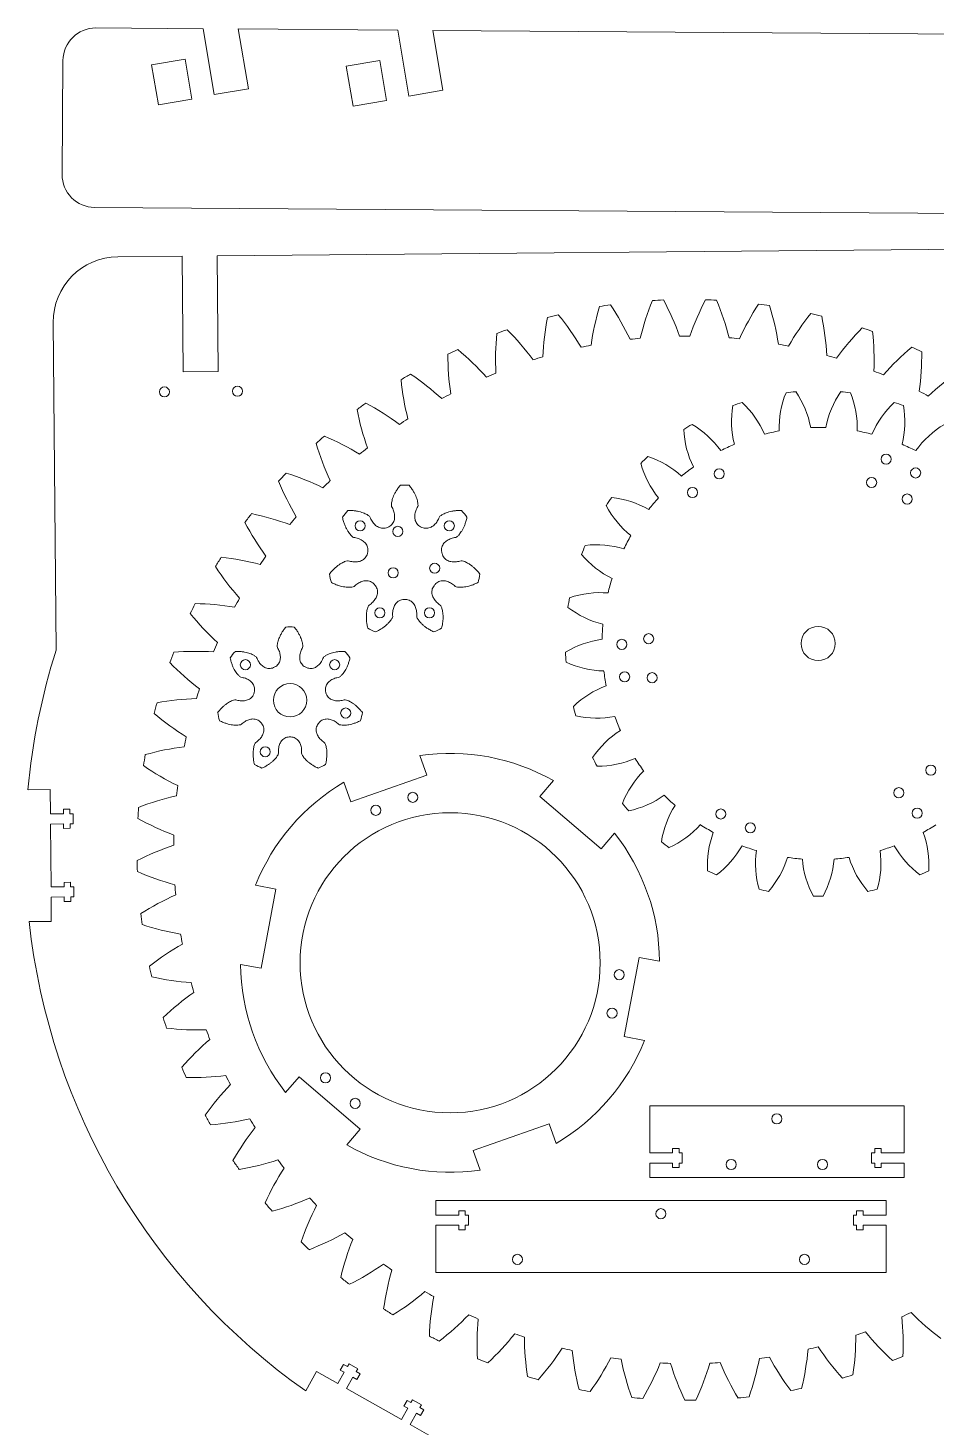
# Model space of a CAD drawing. Header units: millimetres. Extents: x 5 to 545, y 96 to 1497.
# Drawn here: x 9.8 to 288.2, y 639.1 to 1068.2 of the extents above; entities that cross this region are included whole.
import ezdxf

# ---------------------------------------------------------------- set-up
doc = ezdxf.new("R2010")
doc.units = ezdxf.units.MM

msp = doc.modelspace()

# ---------------------------------------------------------------- linework, layer by layer
at = {"color": 7, "linetype": 'Continuous', "lineweight": 15}
for p, q in [((63.51, 1068), (30.62, 1068.24)), ((63.51, 1068), (66.92, 1047.8)), ((77.38, 1049.57), (74.27, 1067.93)), ((123.19, 1067.58), (74.27, 1067.93)), ((123.19, 1067.58), (126.6, 1047.38)), ((137.05, 1049.15), (133.95, 1067.5)), ((306.06, 1066.28), (133.95, 1067.5)), ((20.3, 1023.31), (20.55, 1058.31)), ((57.99, 1058.67), (47.73, 1056.93)), ((47.73, 1056.93), (49.8, 1044.71)), ((60.06, 1046.44), (57.99, 1058.67)), ((117.67, 1058.24), (107.41, 1056.51)), ((107.41, 1056.51), (109.48, 1044.28)), ((119.73, 1046.02), (117.67, 1058.24)), ((66.92, 1047.8), (77.38, 1049.57)), ((126.6, 1047.38), (137.05, 1049.15)), ((49.8, 1044.71), (60.06, 1046.44)), ((109.48, 1044.28), (119.73, 1046.02)), ((330.22, 1011.11), (30.23, 1013.24)), ((67.81, 998.4), (352.93, 1000.92)), ((37.38, 998.13), (57.11, 998.3)), ((57.11, 998.3), (57.44, 962.86)), ((68.14, 962.96), (67.81, 998.4)), ((17.55, 977.95), (18.44, 877.51)), ((57.44, 962.86), (68.14, 962.96)), ((114.67, 918.35), (114.5, 918.58)), ((121.22, 921.82), (121.29, 921.54)), ((129.33, 921.54), (129.4, 921.82)), ((136.12, 918.58), (135.95, 918.35)), ((109.4, 912.18), (109.66, 912.07)), ((140.96, 912.07), (141.22, 912.18)), ((108.03, 904.9), (107.74, 904.91)), ((142.88, 904.91), (142.6, 904.9)), ((109.56, 896.94), (109.81, 897.07)), ((140.81, 897.07), (141.06, 896.94)), ((114.4, 891.32), (114.21, 891.1)), ((136.41, 891.1), (136.22, 891.32)), ((121.58, 887.55), (121.63, 887.84)), ((128.99, 887.84), (129.04, 887.55)), ((86.22, 878.58), (86.29, 878.31)), ((94.02, 878.31), (94.09, 878.58)), ((79.92, 875.24), (79.76, 875.46)), ((100.56, 875.46), (100.39, 875.24)), ((74.85, 869.31), (75.1, 869.2)), ((105.21, 869.2), (105.46, 869.31)), ((73.53, 862.3), (73.25, 862.31)), ((107.06, 862.31), (106.78, 862.3)), ((75, 854.64), (75.25, 854.77)), ((105.06, 854.77), (105.31, 854.64)), ((79.66, 849.24), (79.48, 849.03)), ((86.57, 845.62), (86.62, 845.89)), ((93.69, 845.89), (93.74, 845.62)), ((100.83, 849.03), (100.65, 849.24)), ((130, 845.2), (132.1, 839.21)), ((108.8, 831.03), (106.7, 837.02)), ((132.1, 839.21), (108.8, 831.03)), ((166.76, 832.69), (170.89, 837.51)), ((9.83, 834.7), (16.62, 834.76)), ((16.62, 834.76), (16.69, 827.31)), ((185.5, 816.6), (166.76, 832.69)), ((20.67, 828.72), (22.67, 828.74)), ((20.69, 827.34), (20.67, 828.72)), ((22.67, 828.74), (22.69, 827.36)), ((16.69, 827.31), (20.69, 827.34)), ((20.71, 824.24), (16.71, 824.21)), ((16.71, 824.21), (16.88, 804.91)), ((20.73, 822.87), (20.71, 824.24)), ((22.69, 827.36), (23.69, 827.37)), ((23.71, 824.27), (22.71, 824.26)), ((22.71, 824.26), (22.73, 822.89)), ((23.69, 827.37), (23.71, 824.27)), ((22.73, 822.89), (20.73, 822.87)), ((189.63, 821.42), (185.5, 816.6)), ((16.88, 804.91), (20.88, 804.95)), ((20.87, 806.33), (22.87, 806.34)), ((20.88, 804.95), (20.87, 806.33)), ((22.87, 806.34), (22.88, 804.96)), ((22.88, 804.96), (23.88, 804.97)), ((23.88, 804.97), (23.91, 801.87)), ((79.59, 805.45), (85.83, 804.27)), ((85.83, 804.27), (81.26, 780)), ((20.91, 801.85), (16.91, 801.81)), ((16.91, 801.81), (16.98, 794.36)), ((20.92, 800.48), (20.91, 801.85)), ((22.92, 800.49), (20.92, 800.48)), ((23.91, 801.87), (22.91, 801.86)), ((22.91, 801.86), (22.92, 800.49)), ((16.98, 794.36), (10.19, 794.3)), ((81.26, 780), (75.02, 781.17)), ((192.61, 759.06), (197.18, 783.33)), ((197.18, 783.33), (203.42, 782.16)), ((198.85, 757.89), (192.61, 759.06)), ((88.81, 741.91), (92.95, 746.73)), ((92.95, 746.73), (111.69, 730.64)), ((200.41, 737.81), (200.41, 723.36)), ((278.41, 737.81), (200.41, 737.81)), ((200.41, 737.81), (200.41, 737.81)), ((278.41, 737.81), (278.41, 723.36)), ((278.41, 737.81), (278.41, 737.81)), ((111.69, 730.64), (107.55, 725.82)), ((146.34, 724.13), (169.64, 732.31)), ((169.64, 732.31), (171.75, 726.32)), ((148.44, 718.13), (146.34, 724.13)), ((200.41, 723.36), (207.41, 723.36)), ((207.41, 724.74), (209.41, 724.74)), ((207.41, 723.36), (207.41, 724.74)), ((209.41, 724.74), (209.41, 723.36)), ((209.41, 723.36), (210.41, 723.36)), ((210.41, 723.36), (210.41, 720.26)), ((269.41, 723.36), (268.41, 723.36)), ((268.41, 723.36), (268.41, 720.26)), ((271.41, 724.74), (269.41, 724.74)), ((269.41, 724.74), (269.41, 723.36)), ((271.41, 723.36), (271.41, 724.74)), ((278.41, 723.36), (271.41, 723.36)), ((200.41, 720.26), (200.41, 715.81)), ((207.41, 720.26), (200.41, 720.26)), ((200.41, 720.26), (200.41, 720.26)), ((207.41, 718.93), (207.41, 720.26)), ((207.41, 720.26), (207.41, 720.26)), ((209.41, 718.93), (207.41, 718.93)), ((209.41, 718.93), (207.41, 718.93)), ((209.41, 720.26), (209.41, 718.93)), ((210.41, 720.26), (209.41, 720.26)), ((209.41, 720.26), (209.41, 720.26)), ((268.41, 720.26), (269.41, 720.26)), ((269.41, 720.26), (269.41, 718.93)), ((269.41, 720.26), (269.41, 720.26)), ((269.41, 718.93), (271.41, 718.93)), ((269.41, 718.93), (271.41, 718.93)), ((271.41, 718.93), (271.41, 720.26)), ((271.41, 720.26), (271.41, 720.26)), ((271.41, 720.26), (278.41, 720.26)), ((278.41, 720.26), (278.41, 715.81)), ((278.41, 720.26), (278.41, 720.26)), ((278.41, 715.81), (200.41, 715.81)), ((134.86, 708.75), (134.86, 704.3)), ((272.86, 708.75), (134.86, 708.75)), ((134.86, 708.75), (134.86, 708.75)), ((272.86, 708.75), (272.86, 704.3)), ((272.86, 708.75), (272.86, 708.75)), ((141.86, 704.3), (134.86, 704.3)), ((143.86, 705.63), (141.86, 705.63)), ((141.86, 705.63), (141.86, 704.3)), ((143.86, 704.3), (143.86, 705.63)), ((144.86, 704.3), (143.86, 704.3)), ((144.86, 701.2), (144.86, 704.3)), ((262.86, 704.3), (263.86, 704.3)), ((262.86, 701.2), (262.86, 704.3)), ((263.86, 705.63), (265.86, 705.63)), ((263.86, 704.3), (263.86, 705.63)), ((265.86, 705.63), (265.86, 704.3)), ((265.86, 704.3), (272.86, 704.3)), ((134.86, 701.2), (134.86, 686.75)), ((134.86, 701.2), (141.86, 701.2)), ((134.86, 701.2), (134.86, 701.2)), ((141.86, 701.2), (141.86, 699.82)), ((141.86, 701.2), (141.86, 701.2)), ((141.86, 699.82), (143.86, 699.82)), ((141.86, 699.82), (143.86, 699.82)), ((143.86, 699.82), (143.86, 701.2)), ((143.86, 701.2), (144.86, 701.2)), ((143.86, 701.2), (143.86, 701.2)), ((263.86, 701.2), (262.86, 701.2)), ((263.86, 699.82), (263.86, 701.2)), ((263.86, 701.2), (263.86, 701.2)), ((265.86, 699.82), (263.86, 699.82)), ((265.86, 699.82), (263.86, 699.82)), ((265.86, 701.2), (265.86, 699.82)), ((272.86, 701.2), (265.86, 701.2)), ((265.86, 701.2), (265.86, 701.2)), ((272.86, 701.2), (272.86, 686.75)), ((272.86, 701.2), (272.86, 701.2)), ((272.86, 686.75), (134.86, 686.75)), ((105.56, 656.82), (106.55, 658.56)), ((106.76, 656.14), (105.56, 656.82)), ((106.55, 658.56), (107.75, 657.88)), ((107.75, 657.88), (108.24, 658.75)), ((108.24, 658.75), (110.94, 657.23)), ((110.94, 657.23), (110.45, 656.35)), ((94.96, 650.41), (98.31, 656.33)), ((98.31, 656.33), (104.79, 652.66)), ((104.79, 652.66), (106.76, 656.14)), ((109.46, 654.61), (107.49, 651.13)), ((110.65, 653.94), (109.46, 654.61)), ((110.45, 656.35), (111.64, 655.68)), ((111.64, 655.68), (110.65, 653.94)), ((107.49, 651.13), (124.29, 641.63)), ((124.29, 641.63), (126.26, 645.11)), ((125.06, 645.79), (126.04, 647.53)), ((126.26, 645.11), (125.06, 645.79)), ((126.04, 647.53), (127.24, 646.85)), ((127.24, 646.85), (127.74, 647.72)), ((127.74, 647.72), (130.43, 646.2)), ((130.43, 646.2), (129.94, 645.33)), ((129.94, 645.33), (131.13, 644.65)), ((131.13, 644.65), (130.15, 642.91)), ((128.96, 643.59), (126.99, 640.1)), ((126.99, 640.1), (133.47, 636.44)), ((130.15, 642.91), (128.96, 643.59))]:
    msp.add_line(p, q, dxfattribs=at)
for centre, radius in [((51.65, 956.67), 1.55), ((74.05, 956.88), 1.55), ((272.88, 936.05), 1.55), ((221.74, 931.56), 1.55), ((281.95, 931.83), 1.55), ((213.55, 925.82), 1.55), ((268.45, 928.91), 1.55), ((279.33, 923.84), 1.55), ((111.63, 915.64), 1.55), ((123.19, 913.92), 1.55), ((138.99, 915.64), 1.55), ((121.77, 901.19), 1.55), ((134.5, 902.61), 1.55), ((117.72, 888.96), 1.55), ((132.9, 888.96), 1.55), ((252.07, 879.55), 5.25), ((191.87, 879.29), 1.55), ((200.1, 881.02), 1.55), ((76.47, 873.05), 1.55), ((103.84, 873.05), 1.55), ((90.16, 862.14), 5.1), ((192.74, 869.33), 1.55), ((201.15, 869.06), 1.55), ((107.22, 858.24), 1.55), ((82.56, 846.37), 1.55), ((286.62, 840.7), 1.55), ((127.77, 832.39), 1.55), ((276.8, 833.81), 1.55), ((116.45, 828.41), 1.55), ((222.2, 827.28), 1.55), ((282.41, 827.55), 1.55), ((139.22, 781.67), 46), ((231.27, 823.06), 1.55), ((191.09, 778.02), 1.55), ((188.87, 766.22), 1.55), ((101.02, 746.39), 1.55), ((110.13, 738.57), 1.55), ((239.41, 733.81), 1.55), ((225.41, 719.81), 1.55), ((253.41, 719.81), 1.55), ((203.86, 704.75), 1.55), ((159.86, 690.75), 1.55), ((247.86, 690.75), 1.55)]:
    msp.add_circle(centre, radius, dxfattribs=at)
for centre, radius, start, end in [((30.55, 1058.24), 10, 89.593, 179.593), ((30.3, 1023.24), 10, 179.593, 269.593), ((37.55, 978.13), 20, 90.5069, 180.5069), ((262.9, 959.65), 81.25, 163.3915, 171.9751), ((211.99, 816.29), 168.75, 98.0402, 99.1905), ((120.9, 938.13), 81.25, 25.2556, 33.8392), ((276.5, 954.06), 81.25, 157.8531, 166.4367), ((211.99, 816.29), 168.75, 92.5018, 93.6521), ((133.09, 946.36), 81.25, 19.7172, 28.3008), ((289.49, 947.2), 81.25, 152.3146, 160.8982), ((211.99, 816.29), 168.75, 86.9633, 88.1136), ((146.01, 953.36), 81.25, 14.1787, 22.7623), ((301.77, 939.1), 81.25, 146.7762, 155.3598), ((211.99, 816.29), 168.75, 81.4249, 82.5751), ((159.55, 959.09), 81.25, 8.6402, 17.2238), ((248.83, 963.89), 81.25, 168.93, 177.5136), ((211.99, 816.29), 168.75, 103.5787, 104.729), ((109.57, 928.77), 81.25, 30.7941, 39.3777), ((313.2, 929.87), 81.25, 141.2377, 149.8213), ((211.99, 816.29), 168.75, 75.8864, 77.0367), ((173.57, 963.49), 81.25, 3.1018, 11.6854), ((234.41, 966.76), 81.25, 174.4685, 183.0521), ((211.99, 816.29), 168.75, 109.1172, 110.2674), ((99.19, 918.36), 81.25, 36.3326, 44.9162), ((323.69, 919.57), 81.25, 135.6992, 144.2828), ((211.99, 816.29), 168.75, 70.3479, 71.4982), ((187.96, 966.51), 81.25, 357.5633, 6.1469), ((211.99, 816.29), 157.5, 100.8126, 101.9566), ((211.99, 816.29), 157.5, 95.2742, 96.4181), ((211.99, 816.29), 157.5, 89.7357, 90.8797), ((211.99, 816.29), 157.5, 84.1972, 85.3412), ((211.99, 816.29), 157.5, 78.6588, 79.8028), ((333.14, 908.31), 81.25, 130.1608, 138.7444), ((211.99, 816.29), 168.75, 64.8095, 65.9598), ((211.99, 816.29), 168.75, 114.6556, 115.8059), ((219.78, 968.22), 81.25, 180.0069, 188.5905), ((89.86, 907), 81.25, 41.871, 50.4546), ((211.99, 816.29), 157.5, 106.3511, 107.4951), ((211.99, 816.29), 157.5, 73.1203, 74.2643), ((202.57, 968.13), 81.25, 352.0249, 0.6085), ((211.99, 816.29), 168.75, 120.1941, 121.3444), ((81.68, 894.79), 81.25, 47.4095, 55.9931), ((211.99, 816.29), 157.5, 111.8895, 113.0335), ((211.99, 816.29), 157.5, 67.5819, 68.7258), ((341.45, 896.18), 81.25, 124.6223, 133.2059), ((205.08, 968.26), 81.25, 185.5454, 194.129), ((211.99, 816.29), 168.75, 125.7326, 126.8828), ((74.71, 881.85), 81.25, 52.9479, 61.5315), ((211.99, 816.29), 157.5, 117.428, 118.572), ((252.07, 879.55), 77.5, 107.5152, 109.7262), ((208.94, 932.29), 29, 23.2208, 46.9042), ((269.08, 945.52), 29, 157.9234, 181.6067), ((252.07, 879.55), 77.5, 95.1014, 97.3124), ((221.28, 940.33), 29, 10.8071, 34.4904), ((282.87, 940.33), 29, 145.5096, 169.1929), ((252.07, 879.55), 77.5, 82.6876, 84.8986), ((235.06, 945.52), 29, 358.3933, 22.0766), ((295.21, 932.29), 29, 133.0958, 156.7792), ((252.07, 879.55), 77.5, 70.2738, 72.4848), ((211.99, 816.29), 157.5, 62.0434, 63.1874), ((190.44, 966.88), 81.25, 191.0838, 199.6674), ((254.5, 947.64), 29, 170.3371, 194.0205), ((249.64, 947.64), 29, 345.9795, 9.6629), ((211.99, 816.29), 157.5, 122.9665, 124.1105), ((252.07, 879.55), 77.5, 119.929, 122.14), ((239.81, 946.57), 29, 182.7509, 206.4343), ((198.61, 921.78), 29, 35.6346, 59.318), ((252.07, 879.55), 66.25, 100.4174, 104.4102), ((252.07, 879.55), 66.25, 88.0036, 91.9964), ((252.07, 879.55), 66.25, 75.5898, 79.5826), ((305.54, 921.78), 29, 120.682, 144.3654), ((211.99, 816.29), 168.75, 131.271, 132.4213), ((176.01, 964.1), 81.25, 196.6223, 205.2059), ((69.02, 868.29), 81.25, 58.4864, 67.07), ((252.07, 879.55), 66.25, 112.8312, 116.824), ((252.07, 879.55), 66.25, 63.176, 67.1688), ((211.99, 816.29), 157.5, 128.5049, 129.6489), ((252.07, 879.55), 77.5, 132.3428, 134.5538), ((190.78, 909.3), 29, 48.0484, 71.7318), ((211.99, 816.29), 168.75, 136.8095, 137.9598), ((64.67, 854.25), 81.25, 64.0249, 72.6085), ((225.69, 942.37), 29, 195.1647, 218.8481), ((252.07, 879.55), 66.25, 125.245, 129.2378), ((161.91, 959.94), 81.25, 202.1608, 210.7444), ((211.99, 816.29), 157.5, 134.0434, 135.1874), ((125.31, 904.73), 23.39, 86.7532, 93.2468), ((252.07, 879.55), 77.5, 144.7566, 146.9676), ((185.82, 895.43), 29, 60.4622, 84.1456), ((252.07, 879.55), 66.25, 137.6588, 141.6516), ((211.99, 816.29), 168.75, 142.3479, 143.4982), ((61.7, 839.85), 81.25, 69.5633, 78.1469), ((125.31, 904.73), 23.39, 138.1818, 144.6753), ((125.31, 904.73), 23.39, 35.3247, 41.8182), ((212.81, 935.23), 29, 207.5785, 231.2619), ((148.28, 954.44), 81.25, 207.6992, 216.2828), ((211.99, 816.29), 157.5, 139.5819, 140.7258), ((125.31, 904.73), 11.69, 114.5659, 116.8627), ((125.31, 904.73), 11.69, 63.1373, 65.4341), ((252.07, 879.55), 66.25, 150.0726, 154.0654), ((211.99, 816.29), 168.75, 147.8864, 149.0367), ((60.12, 825.24), 81.25, 75.1018, 83.6854), ((211.99, 816.29), 157.5, 145.1203, 146.2643), ((125.31, 904.73), 11.69, 165.9945, 168.2913), ((125.31, 904.73), 11.69, 11.7087, 14.0055), ((252.07, 879.55), 77.5, 157.1703, 159.3814), ((201.76, 925.48), 29, 219.9923, 243.6757), ((183.96, 880.81), 29, 72.876, 96.5594), ((135.25, 947.64), 81.25, 213.2377, 221.8213), ((125.31, 904.73), 23.39, 189.6104, 196.1039), ((125.31, 904.73), 11.69, 217.423, 219.7198), ((125.31, 904.73), 11.69, 320.2802, 322.577), ((125.31, 904.73), 23.39, 343.8961, 350.3896), ((252.07, 879.55), 66.25, 162.4863, 166.4792), ((211.99, 816.29), 157.5, 150.6588, 151.8028), ((125.31, 904.73), 11.69, 268.8516, 271.1484), ((252.07, 879.55), 77.5, 169.5841, 171.7952), ((185.28, 866.14), 29, 85.2898, 108.9732), ((211.99, 816.29), 168.75, 153.4249, 154.5751), ((122.93, 939.62), 81.25, 218.7762, 227.3598), ((59.97, 810.54), 81.25, 80.6402, 89.2238), ((193.06, 913.59), 29, 232.4061, 256.0895), ((90.16, 862.14), 22.5, 86.7532, 93.2468), ((125.31, 904.73), 23.39, 241.039, 247.5325), ((125.31, 904.73), 23.39, 292.4675, 298.961), ((252.07, 879.55), 66.25, 174.9001, 178.893), ((211.99, 816.29), 157.5, 156.1972, 157.3412), ((189.73, 852.1), 29, 97.7036, 121.387), ((211.99, 816.29), 203, 162.4481, 174.7961), ((211.99, 816.29), 168.75, 158.9633, 160.1136), ((61.23, 795.89), 81.25, 86.1787, 94.7623), ((90.16, 862.14), 22.5, 138.1818, 144.6753), ((90.16, 862.14), 22.5, 35.3247, 41.8182), ((252.07, 879.55), 77.5, 181.9979, 184.209), ((111.44, 930.45), 81.25, 224.3146, 232.8982), ((90.16, 862.14), 11.25, 114.5659, 116.8627), ((90.16, 862.14), 11.25, 63.1373, 65.4341), ((187.12, 900.11), 29, 244.8199, 268.5033), ((252.07, 879.55), 66.25, 187.3139, 191.3068), ((211.99, 816.29), 157.5, 161.7357, 162.8797), ((90.16, 862.14), 11.25, 165.9945, 168.2913), ((90.16, 862.14), 11.25, 11.7087, 14.0055), ((197.09, 839.34), 29, 110.1174, 133.8008), ((211.99, 816.29), 168.75, 164.5018, 165.6521), ((63.91, 781.44), 81.25, 91.7172, 100.3008), ((90.16, 862.14), 22.5, 189.6104, 196.1039), ((90.16, 862.14), 22.5, 343.8961, 350.3896), ((252.07, 879.55), 77.5, 194.4117, 196.6228), ((100.89, 920.21), 81.25, 229.8531, 238.4367), ((90.16, 862.14), 11.25, 217.423, 219.7198), ((90.16, 862.14), 11.25, 320.2802, 322.577), ((184.22, 885.67), 29, 257.2337, 280.9171), ((252.07, 879.55), 66.25, 199.7277, 203.7205), ((211.99, 816.29), 157.5, 167.2742, 168.4181), ((90.16, 862.14), 11.25, 268.8516, 271.1484), ((207.02, 828.45), 29, 122.5312, 146.2146), ((67.96, 767.31), 81.25, 97.2556, 105.8392), ((139.22, 781.67), 64.2, 60.4398, 98.2583), ((211.99, 816.29), 168.75, 170.0402, 171.1905), ((91.38, 909), 81.25, 235.3915, 243.9751), ((90.16, 862.14), 22.5, 241.039, 247.5325), ((90.16, 862.14), 22.5, 292.4675, 298.961), ((252.07, 879.55), 77.5, 206.8255, 209.0365), ((184.49, 870.94), 29, 269.6475, 293.3309), ((252.07, 879.55), 66.25, 212.1415, 216.1343), ((139.22, 781.67), 64.2, 120.4398, 158.2583), ((219.06, 819.96), 29, 134.945, 158.6284), ((73.36, 753.64), 81.25, 102.7941, 111.3777), ((211.99, 816.29), 157.5, 172.8126, 173.9566), ((187.93, 856.61), 29, 282.0613, 305.7447), ((252.07, 879.55), 66.25, 224.5553, 228.5481), ((211.99, 816.29), 168.75, 175.5787, 176.729), ((252.07, 879.55), 77.5, 219.2393, 221.4503), ((232.64, 814.26), 29, 147.3588, 171.0422), ((82.99, 896.93), 81.25, 240.93, 249.5136), ((211.99, 816.29), 157.5, 178.3511, 179.4951), ((139.22, 781.67), 64.2, 0.4398, 38.2583), ((194.36, 843.36), 29, 294.4751, 318.1585), ((252.07, 879.55), 66.25, 236.9691, 240.9619), ((247.13, 811.61), 29, 159.7726, 183.456), ((252.07, 879.55), 66.25, 299.0381, 303.0309), ((257.02, 811.61), 29, 356.544, 20.2274), ((80.05, 740.55), 81.25, 108.3326, 116.9162), ((252.07, 879.55), 77.5, 231.6531, 233.8641), ((203.49, 831.8), 29, 306.8889, 330.5723), ((252.07, 879.55), 66.25, 249.3829, 253.3757), ((261.85, 812.13), 29, 172.1864, 195.8698), ((242.3, 812.13), 29, 344.1302, 7.8136), ((252.07, 879.55), 66.25, 286.6243, 290.6171), ((300.66, 831.8), 29, 209.4277, 233.1111), ((211.99, 816.29), 168.75, 181.1172, 182.2674), ((214.89, 822.47), 29, 319.3027, 342.9861), ((252.07, 879.55), 66.25, 261.7967, 265.7895), ((276.12, 815.81), 29, 184.6002, 208.2835), ((228.03, 815.81), 29, 331.7165, 355.3998), ((252.07, 879.55), 66.25, 274.2105, 278.2033), ((289.26, 822.47), 29, 197.0139, 220.6973), ((75.81, 884.1), 81.25, 246.4685, 255.0521), ((252.07, 879.55), 77.5, 244.0669, 246.2779), ((252.07, 879.55), 77.5, 293.7221, 295.9331), ((211.99, 816.29), 157.5, 183.8895, 185.0335), ((252.07, 879.55), 77.5, 256.4807, 258.6917), ((252.07, 879.55), 77.5, 281.3083, 283.5193), ((87.98, 728.17), 81.25, 113.871, 122.4546), ((252.07, 879.55), 77.5, 268.8945, 271.1055), ((211.99, 816.29), 203, 186.2177, 234.7961), ((211.99, 816.29), 168.75, 186.6556, 187.8059), ((69.9, 870.64), 81.25, 252.0069, 260.5905), ((211.99, 816.29), 157.5, 189.428, 190.572), ((97.06, 716.61), 81.25, 119.4095, 127.9931), ((139.22, 781.67), 64.2, 180.4398, 218.2583), ((211.99, 816.29), 168.75, 192.1941, 193.3444), ((65.32, 856.68), 81.25, 257.5454, 266.129), ((107.22, 705.98), 81.25, 124.9479, 133.5315), ((211.99, 816.29), 157.5, 194.9665, 196.1105), ((211.99, 816.29), 168.75, 197.7326, 198.8828), ((62.11, 842.33), 81.25, 263.0838, 271.6674), ((211.99, 816.29), 157.5, 200.5049, 201.6489), ((118.35, 696.39), 81.25, 130.4864, 139.07), ((139.22, 781.67), 64.2, 300.4398, 338.2583), ((211.99, 816.29), 168.75, 203.271, 204.4213), ((60.29, 827.74), 81.25, 268.6223, 277.2059), ((211.99, 816.29), 157.5, 206.0434, 207.1874), ((130.36, 687.91), 81.25, 136.0249, 144.6085), ((211.99, 816.29), 168.75, 208.8095, 209.9598), ((59.89, 813.05), 81.25, 274.1608, 282.7444), ((143.13, 680.63), 81.25, 141.5633, 150.1469), ((211.99, 816.29), 157.5, 211.5819, 212.7258), ((139.22, 781.67), 64.2, 240.4398, 278.2583), ((211.99, 816.29), 168.75, 214.3479, 215.4982), ((60.92, 798.39), 81.25, 279.6992, 288.2828), ((211.99, 816.29), 157.5, 217.1203, 218.2643), ((156.55, 674.62), 81.25, 147.1018, 155.6854), ((63.35, 783.89), 81.25, 285.2377, 293.8213), ((211.99, 816.29), 157.5, 222.6588, 223.8028), ((211.99, 816.29), 168.75, 219.8864, 221.0367), ((170.48, 669.93), 81.25, 152.6402, 161.2238), ((211.99, 816.29), 168.75, 225.4249, 226.5751), ((67.17, 769.69), 81.25, 290.7762, 299.3598), ((184.8, 666.6), 81.25, 158.1787, 166.7623), ((211.99, 816.29), 157.5, 228.1972, 229.3412), ((72.34, 755.93), 81.25, 296.3146, 304.8982), ((211.99, 816.29), 157.5, 233.7357, 234.8797), ((199.37, 664.68), 81.25, 163.7172, 172.3008), ((211.99, 816.29), 168.75, 230.9633, 232.1136), ((78.82, 742.74), 81.25, 301.8531, 310.4367), ((211.99, 816.29), 157.5, 239.2742, 240.4181), ((214.06, 664.17), 81.25, 169.2556, 177.8392), ((211.99, 816.29), 168.75, 236.5018, 237.6521), ((211.99, 816.29), 157.5, 294.6588, 295.8028), ((338.36, 731.58), 81.25, 224.6402, 233.2238), ((86.54, 730.23), 81.25, 307.3915, 315.9751), ((211.99, 816.29), 157.5, 244.8126, 245.9566), ((228.74, 665.08), 81.25, 174.7941, 183.3777), ((196.87, 664.91), 81.25, 357.2377, 5.8213), ((211.99, 816.29), 168.75, 242.0402, 243.1905), ((95.43, 718.52), 81.25, 312.93, 321.5136), ((211.99, 816.29), 157.5, 250.3511, 251.4951), ((243.25, 667.4), 81.25, 180.3326, 188.9162), ((182.33, 667.07), 81.25, 351.6992, 0.2828), ((211.99, 816.29), 157.5, 289.1203, 290.2643), ((329.59, 719.78), 81.25, 219.1018, 227.6854), ((105.41, 707.73), 81.25, 318.4685, 327.0521), ((211.99, 816.29), 157.5, 255.8895, 257.0335), ((257.48, 671.11), 81.25, 185.871, 194.4546), ((168.07, 670.63), 81.25, 346.1608, 354.7444), ((211.99, 816.29), 157.5, 283.5819, 284.7258), ((319.73, 708.88), 81.25, 213.5633, 222.1469), ((211.99, 816.29), 168.75, 291.8864, 293.0367), ((211.99, 816.29), 168.75, 247.5787, 248.729), ((116.39, 697.95), 81.25, 324.0069, 332.5905), ((211.99, 816.29), 157.5, 261.428, 262.572), ((271.27, 676.18), 81.25, 191.4095, 199.9931), ((128.25, 689.27), 81.25, 329.5454, 338.129), ((211.99, 816.29), 157.5, 266.9665, 268.1105), ((284.52, 682.56), 81.25, 196.9479, 205.5315), ((140.9, 681.79), 81.25, 335.0838, 343.6674), ((211.99, 816.29), 157.5, 272.5049, 273.6489), ((297.09, 690.18), 81.25, 202.4864, 211.07), ((154.22, 675.55), 81.25, 340.6223, 349.2059), ((211.99, 816.29), 157.5, 278.0434, 279.1874), ((308.86, 698.98), 81.25, 208.0249, 216.6085), ((211.99, 816.29), 168.75, 253.1172, 254.2674), ((211.99, 816.29), 168.75, 286.3479, 287.4982), ((211.99, 816.29), 168.75, 258.6556, 259.8059), ((211.99, 816.29), 168.75, 264.1941, 265.3444), ((211.99, 816.29), 168.75, 275.271, 276.4213), ((211.99, 816.29), 168.75, 280.8095, 281.9598), ((211.99, 816.29), 168.75, 269.7326, 270.8828)]:
    msp.add_arc(centre, radius, start, end, dxfattribs=at)
for points, knots in [([(123.99, 928.08), (123.83, 927.89), (123.43, 927.39), (122.87, 926.58), (122.33, 925.66), (121.92, 924.81), (121.62, 924.03), (121.42, 923.33), (121.27, 922.61), (121.22, 922.11), (121.22, 921.82)], [0.2176431, 0.2176431, 0.2176431, 0.2176431, 0.3007256, 0.4322023, 0.5510884, 0.6573837, 0.7510884, 0.8322023, 0.9007256, 1, 1, 1, 1]), ([(129.4, 921.82), (129.4, 922.11), (129.35, 922.61), (129.2, 923.33), (129, 924.03), (128.7, 924.81), (128.29, 925.66), (127.76, 926.58), (127.19, 927.39), (126.79, 927.89), (126.63, 928.08)], [0, 0, 0, 0, 0.0992744, 0.1677977, 0.2489116, 0.3426163, 0.4489116, 0.5677977, 0.6992744, 0.7823569, 0.7823569, 0.7823569, 0.7823569]), ([(114.5, 918.58), (114.27, 918.76), (113.85, 919.04), (113.19, 919.37), (112.52, 919.64), (111.72, 919.9), (110.8, 920.11), (109.75, 920.26), (108.76, 920.33), (108.13, 920.33), (107.88, 920.32)], [0, 0, 0, 0, 0.0992744, 0.1677977, 0.2489116, 0.3426163, 0.4489116, 0.5677977, 0.6992744, 0.7823569, 0.7823569, 0.7823569, 0.7823569]), ([(121.29, 921.54), (121.54, 921.12), (121.85, 920.48), (122.11, 919.57), (122.22, 918.91), (122.24, 918.24), (122.16, 917.57), (121.96, 916.92), (121.48, 916.07), (120.9, 915.57), (120.45, 915.36)], [0, 0, 0, 0, 0.2065908, 0.3040845, 0.3990313, 0.4928046, 0.587121, 0.6839239, 0.7849426, 0.9972671, 0.9972671, 0.9972671, 0.9972671]), ([(130.17, 915.36), (129.72, 915.57), (129.14, 916.07), (128.66, 916.92), (128.46, 917.57), (128.38, 918.24), (128.4, 918.91), (128.51, 919.57), (128.77, 920.48), (129.08, 921.12), (129.33, 921.54)], [0.0027329, 0.0027329, 0.0027329, 0.0027329, 0.2150574, 0.3160761, 0.412879, 0.5071954, 0.6009687, 0.6959155, 0.7934092, 1, 1, 1, 1]), ([(142.74, 920.32), (142.49, 920.33), (141.86, 920.33), (140.87, 920.26), (139.82, 920.11), (138.9, 919.9), (138.1, 919.64), (137.43, 919.37), (136.77, 919.04), (136.35, 918.76), (136.12, 918.58)], [0.2176431, 0.2176431, 0.2176431, 0.2176431, 0.3007256, 0.4322023, 0.5510884, 0.6573837, 0.7510884, 0.8322023, 0.9007256, 1, 1, 1, 1]), ([(106.23, 918.25), (106.28, 918.01), (106.42, 917.39), (106.7, 916.44), (107.09, 915.45), (107.5, 914.6), (107.92, 913.88), (108.34, 913.29), (108.81, 912.72), (109.17, 912.37), (109.4, 912.18)], [0.2176431, 0.2176431, 0.2176431, 0.2176431, 0.3007256, 0.4322023, 0.5510884, 0.6573837, 0.7510884, 0.8322023, 0.9007256, 1, 1, 1, 1]), ([(120.03, 915.16), (119.58, 914.94), (118.83, 914.79), (117.87, 914.95), (117.23, 915.2), (116.66, 915.55), (116.15, 915.98), (115.7, 916.48), (115.15, 917.25), (114.84, 917.9), (114.67, 918.35)], [0.0027329, 0.0027329, 0.0027329, 0.0027329, 0.2150574, 0.3160761, 0.412879, 0.5071954, 0.6009687, 0.6959155, 0.7934092, 1, 1, 1, 1]), ([(135.95, 918.35), (135.78, 917.9), (135.47, 917.25), (134.92, 916.48), (134.47, 915.98), (133.96, 915.55), (133.39, 915.2), (132.75, 914.95), (131.79, 914.79), (131.04, 914.94), (130.59, 915.16)], [0, 0, 0, 0, 0.2065908, 0.3040845, 0.3990313, 0.4928046, 0.587121, 0.6839239, 0.7849426, 0.9972671, 0.9972671, 0.9972671, 0.9972671]), ([(141.22, 912.18), (141.45, 912.37), (141.81, 912.72), (142.28, 913.29), (142.7, 913.88), (143.12, 914.6), (143.53, 915.45), (143.92, 916.44), (144.2, 917.39), (144.34, 918.01), (144.39, 918.25)], [0, 0, 0, 0, 0.0992744, 0.1677977, 0.2489116, 0.3426163, 0.4489116, 0.5677977, 0.6992744, 0.7823569, 0.7823569, 0.7823569, 0.7823569]), ([(109.66, 912.07), (110.14, 912), (110.84, 911.84), (111.71, 911.49), (112.3, 911.16), (112.83, 910.76), (113.3, 910.28), (113.69, 909.7), (114.06, 908.8), (114.08, 908.04), (113.96, 907.56)], [0, 0, 0, 0, 0.2065908, 0.3040845, 0.3990313, 0.4928046, 0.587121, 0.6839239, 0.7849426, 0.9972671, 0.9972671, 0.9972671, 0.9972671]), ([(136.66, 907.56), (136.54, 908.04), (136.56, 908.8), (136.93, 909.7), (137.32, 910.28), (137.79, 910.76), (138.32, 911.16), (138.91, 911.49), (139.78, 911.84), (140.48, 912), (140.96, 912.07)], [0.0027329, 0.0027329, 0.0027329, 0.0027329, 0.2150574, 0.3160761, 0.412879, 0.5071954, 0.6009687, 0.6959155, 0.7934092, 1, 1, 1, 1]), ([(113.86, 907.1), (113.76, 906.61), (113.4, 905.94), (112.68, 905.29), (112.08, 904.94), (111.45, 904.71), (110.8, 904.58), (110.13, 904.54), (109.19, 904.59), (108.49, 904.75), (108.03, 904.9)], [0.0027329, 0.0027329, 0.0027329, 0.0027329, 0.2150574, 0.3160761, 0.412879, 0.5071954, 0.6009687, 0.6959155, 0.7934092, 1, 1, 1, 1]), ([(142.6, 904.9), (142.13, 904.75), (141.43, 904.59), (140.49, 904.54), (139.82, 904.58), (139.17, 904.71), (138.54, 904.94), (137.94, 905.29), (137.22, 905.94), (136.87, 906.61), (136.76, 907.1)], [0, 0, 0, 0, 0.2065908, 0.3040845, 0.3990313, 0.4928046, 0.587121, 0.6839239, 0.7849426, 0.9972671, 0.9972671, 0.9972671, 0.9972671]), ([(107.74, 904.91), (107.45, 904.85), (106.98, 904.69), (106.3, 904.38), (105.67, 904.03), (104.98, 903.56), (104.24, 902.97), (103.46, 902.25), (102.8, 901.52), (102.4, 901.02), (102.25, 900.82)], [0, 0, 0, 0, 0.0992744, 0.1677977, 0.2489116, 0.3426163, 0.4489116, 0.5677977, 0.6992744, 0.7823569, 0.7823569, 0.7823569, 0.7823569]), ([(148.37, 900.82), (148.22, 901.02), (147.82, 901.52), (147.16, 902.25), (146.38, 902.97), (145.64, 903.56), (144.95, 904.03), (144.32, 904.38), (143.64, 904.69), (143.17, 904.85), (142.88, 904.91)], [0.2176431, 0.2176431, 0.2176431, 0.2176431, 0.3007256, 0.4322023, 0.5510884, 0.6573837, 0.7510884, 0.8322023, 0.9007256, 1, 1, 1, 1]), ([(102.84, 898.24), (103.06, 898.13), (103.63, 897.85), (104.55, 897.48), (105.56, 897.16), (106.49, 896.96), (107.31, 896.84), (108.04, 896.79), (108.78, 896.81), (109.27, 896.87), (109.56, 896.94)], [0.2176431, 0.2176431, 0.2176431, 0.2176431, 0.3007256, 0.4322023, 0.5510884, 0.6573837, 0.7510884, 0.8322023, 0.9007256, 1, 1, 1, 1]), ([(109.81, 897.07), (110.16, 897.4), (110.73, 897.85), (111.55, 898.31), (112.17, 898.56), (112.82, 898.73), (113.49, 898.8), (114.17, 898.74), (115.11, 898.47), (115.72, 898.02), (116.02, 897.62)], [0, 0, 0, 0, 0.2065908, 0.3040845, 0.3990313, 0.4928046, 0.587121, 0.6839239, 0.7849426, 0.9972671, 0.9972671, 0.9972671, 0.9972671]), ([(116.32, 897.25), (116.63, 896.87), (116.94, 896.17), (117, 895.2), (116.9, 894.52), (116.68, 893.88), (116.38, 893.29), (115.99, 892.74), (115.36, 892.04), (114.8, 891.59), (114.4, 891.32)], [0.0027329, 0.0027329, 0.0027329, 0.0027329, 0.2150574, 0.3160761, 0.412879, 0.5071954, 0.6009687, 0.6959155, 0.7934092, 1, 1, 1, 1]), ([(136.22, 891.32), (135.82, 891.59), (135.26, 892.04), (134.63, 892.74), (134.24, 893.29), (133.94, 893.88), (133.72, 894.52), (133.62, 895.2), (133.68, 896.17), (133.99, 896.87), (134.31, 897.25)], [0, 0, 0, 0, 0.2065908, 0.3040845, 0.3990313, 0.4928046, 0.587121, 0.6839239, 0.7849426, 0.9972671, 0.9972671, 0.9972671, 0.9972671]), ([(134.6, 897.62), (134.9, 898.02), (135.51, 898.47), (136.45, 898.74), (137.13, 898.8), (137.8, 898.73), (138.45, 898.56), (139.07, 898.31), (139.89, 897.85), (140.46, 897.4), (140.81, 897.07)], [0.0027329, 0.0027329, 0.0027329, 0.0027329, 0.2150574, 0.3160761, 0.412879, 0.5071954, 0.6009687, 0.6959155, 0.7934092, 1, 1, 1, 1]), ([(141.06, 896.94), (141.35, 896.87), (141.84, 896.81), (142.58, 896.79), (143.31, 896.84), (144.13, 896.96), (145.06, 897.16), (146.07, 897.48), (146.99, 897.85), (147.56, 898.13), (147.78, 898.24)], [0, 0, 0, 0, 0.0992744, 0.1677977, 0.2489116, 0.3426163, 0.4489116, 0.5677977, 0.6992744, 0.7823569, 0.7823569, 0.7823569, 0.7823569]), ([(121.63, 887.84), (121.59, 888.32), (121.59, 889.04), (121.75, 889.97), (121.94, 890.61), (122.21, 891.22), (122.57, 891.79), (123.04, 892.29), (123.84, 892.85), (124.57, 893.04), (125.08, 893.04)], [0, 0, 0, 0, 0.2065908, 0.3040845, 0.3990313, 0.4928046, 0.587121, 0.6839239, 0.7849426, 0.9972671, 0.9972671, 0.9972671, 0.9972671]), ([(125.54, 893.04), (126.05, 893.04), (126.78, 892.85), (127.58, 892.29), (128.05, 891.79), (128.41, 891.22), (128.68, 890.61), (128.87, 889.97), (129.03, 889.04), (129.03, 888.32), (128.99, 887.84)], [0.0027329, 0.0027329, 0.0027329, 0.0027329, 0.2150574, 0.3160761, 0.412879, 0.5071954, 0.6009687, 0.6959155, 0.7934092, 1, 1, 1, 1]), ([(114.21, 891.1), (114.08, 890.84), (113.91, 890.37), (113.73, 889.65), (113.61, 888.94), (113.55, 888.11), (113.54, 887.16), (113.63, 886.1), (113.78, 885.12), (113.92, 884.5), (113.98, 884.26)], [0, 0, 0, 0, 0.0992744, 0.1677977, 0.2489116, 0.3426163, 0.4489116, 0.5677977, 0.6992744, 0.7823569, 0.7823569, 0.7823569, 0.7823569]), ([(136.64, 884.26), (136.7, 884.5), (136.84, 885.12), (136.99, 886.1), (137.08, 887.16), (137.07, 888.11), (137.01, 888.94), (136.89, 889.65), (136.71, 890.37), (136.54, 890.84), (136.41, 891.1)], [0.2176431, 0.2176431, 0.2176431, 0.2176431, 0.3007256, 0.4322023, 0.5510884, 0.6573837, 0.7510884, 0.8322023, 0.9007256, 1, 1, 1, 1]), ([(88.88, 884.6), (88.73, 884.42), (88.35, 883.94), (87.8, 883.16), (87.29, 882.27), (86.9, 881.45), (86.61, 880.7), (86.41, 880.03), (86.27, 879.34), (86.22, 878.86), (86.22, 878.58)], [0.2176431, 0.2176431, 0.2176431, 0.2176431, 0.3007256, 0.4322023, 0.5510884, 0.6573837, 0.7510884, 0.8322023, 0.9007256, 1, 1, 1, 1]), ([(94.09, 878.58), (94.09, 878.86), (94.04, 879.34), (93.9, 880.03), (93.7, 880.7), (93.41, 881.45), (93.02, 882.27), (92.51, 883.16), (91.96, 883.94), (91.58, 884.42), (91.43, 884.6)], [0, 0, 0, 0, 0.0992744, 0.1677977, 0.2489116, 0.3426163, 0.4489116, 0.5677977, 0.6992744, 0.7823569, 0.7823569, 0.7823569, 0.7823569]), ([(116.37, 883.11), (116.6, 883.22), (117.17, 883.49), (118.03, 883.98), (118.91, 884.57), (119.65, 885.17), (120.26, 885.74), (120.74, 886.28), (121.19, 886.86), (121.45, 887.29), (121.58, 887.55)], [0.2176431, 0.2176431, 0.2176431, 0.2176431, 0.3007256, 0.4322023, 0.5510884, 0.6573837, 0.7510884, 0.8322023, 0.9007256, 1, 1, 1, 1]), ([(129.04, 887.55), (129.17, 887.29), (129.43, 886.86), (129.88, 886.28), (130.36, 885.74), (130.97, 885.17), (131.71, 884.57), (132.59, 883.98), (133.45, 883.49), (134.02, 883.22), (134.25, 883.11)], [0, 0, 0, 0, 0.0992744, 0.1677977, 0.2489116, 0.3426163, 0.4489116, 0.5677977, 0.6992744, 0.7823569, 0.7823569, 0.7823569, 0.7823569]), ([(79.76, 875.46), (79.53, 875.64), (79.13, 875.9), (78.5, 876.22), (77.85, 876.49), (77.09, 876.73), (76.2, 876.93), (75.19, 877.08), (74.24, 877.14), (73.62, 877.14), (73.39, 877.14)], [0, 0, 0, 0, 0.0992744, 0.1677977, 0.2489116, 0.3426163, 0.4489116, 0.5677977, 0.6992744, 0.7823569, 0.7823569, 0.7823569, 0.7823569]), ([(86.29, 878.31), (86.53, 877.91), (86.83, 877.29), (87.08, 876.42), (87.19, 875.78), (87.21, 875.14), (87.13, 874.49), (86.93, 873.86), (86.47, 873.04), (85.92, 872.57), (85.48, 872.37)], [0, 0, 0, 0, 0.2065908, 0.3040845, 0.3990313, 0.4928046, 0.587121, 0.6839239, 0.7849426, 0.9972671, 0.9972671, 0.9972671, 0.9972671]), ([(94.83, 872.37), (94.39, 872.57), (93.84, 873.04), (93.38, 873.86), (93.18, 874.49), (93.1, 875.14), (93.12, 875.78), (93.23, 876.42), (93.48, 877.29), (93.78, 877.91), (94.02, 878.31)], [0.0027329, 0.0027329, 0.0027329, 0.0027329, 0.2150574, 0.3160761, 0.412879, 0.5071954, 0.6009687, 0.6959155, 0.7934092, 1, 1, 1, 1]), ([(106.92, 877.14), (106.69, 877.14), (106.07, 877.14), (105.12, 877.08), (104.11, 876.93), (103.23, 876.73), (102.46, 876.49), (101.82, 876.22), (101.18, 875.9), (100.78, 875.64), (100.56, 875.46)], [0.2176431, 0.2176431, 0.2176431, 0.2176431, 0.3007256, 0.4322023, 0.5510884, 0.6573837, 0.7510884, 0.8322023, 0.9007256, 1, 1, 1, 1]), ([(71.8, 875.15), (71.85, 874.91), (71.98, 874.32), (72.26, 873.4), (72.62, 872.45), (73.02, 871.63), (73.43, 870.94), (73.83, 870.37), (74.28, 869.82), (74.63, 869.49), (74.85, 869.31)], [0.2176431, 0.2176431, 0.2176431, 0.2176431, 0.3007256, 0.4322023, 0.5510884, 0.6573837, 0.7510884, 0.8322023, 0.9007256, 1, 1, 1, 1]), ([(85.07, 872.17), (84.64, 871.96), (83.92, 871.82), (83, 871.97), (82.38, 872.21), (81.83, 872.55), (81.34, 872.96), (80.91, 873.44), (80.39, 874.18), (80.09, 874.8), (79.92, 875.24)], [0.0027329, 0.0027329, 0.0027329, 0.0027329, 0.2150574, 0.3160761, 0.412879, 0.5071954, 0.6009687, 0.6959155, 0.7934092, 1, 1, 1, 1]), ([(100.39, 875.24), (100.23, 874.8), (99.93, 874.18), (99.4, 873.44), (98.97, 872.96), (98.48, 872.55), (97.93, 872.21), (97.31, 871.97), (96.39, 871.82), (95.67, 871.96), (95.24, 872.17)], [0, 0, 0, 0, 0.2065908, 0.3040845, 0.3990313, 0.4928046, 0.587121, 0.6839239, 0.7849426, 0.9972671, 0.9972671, 0.9972671, 0.9972671]), ([(105.46, 869.31), (105.68, 869.49), (106.03, 869.82), (106.48, 870.37), (106.88, 870.94), (107.29, 871.63), (107.69, 872.45), (108.06, 873.4), (108.33, 874.32), (108.47, 874.91), (108.51, 875.15)], [0, 0, 0, 0, 0.0992744, 0.1677977, 0.2489116, 0.3426163, 0.4489116, 0.5677977, 0.6992744, 0.7823569, 0.7823569, 0.7823569, 0.7823569]), ([(75.1, 869.2), (75.56, 869.13), (76.24, 868.98), (77.07, 868.64), (77.64, 868.32), (78.15, 867.94), (78.6, 867.47), (78.98, 866.92), (79.33, 866.06), (79.35, 865.33), (79.24, 864.86)], [0, 0, 0, 0, 0.2065908, 0.3040845, 0.3990313, 0.4928046, 0.587121, 0.6839239, 0.7849426, 0.9972671, 0.9972671, 0.9972671, 0.9972671]), ([(101.07, 864.86), (100.96, 865.33), (100.98, 866.06), (101.33, 866.92), (101.71, 867.47), (102.16, 867.94), (102.67, 868.32), (103.24, 868.64), (104.07, 868.98), (104.75, 869.13), (105.21, 869.2)], [0.0027329, 0.0027329, 0.0027329, 0.0027329, 0.2150574, 0.3160761, 0.412879, 0.5071954, 0.6009687, 0.6959155, 0.7934092, 1, 1, 1, 1]), ([(79.14, 864.42), (79.04, 863.95), (78.7, 863.3), (78.01, 862.67), (77.43, 862.34), (76.82, 862.12), (76.19, 861.99), (75.55, 861.95), (74.65, 862.01), (73.97, 862.16), (73.53, 862.3)], [0.0027329, 0.0027329, 0.0027329, 0.0027329, 0.2150574, 0.3160761, 0.412879, 0.5071954, 0.6009687, 0.6959155, 0.7934092, 1, 1, 1, 1]), ([(106.78, 862.3), (106.34, 862.16), (105.67, 862.01), (104.76, 861.95), (104.12, 861.99), (103.49, 862.12), (102.88, 862.34), (102.3, 862.67), (101.61, 863.3), (101.27, 863.95), (101.17, 864.42)], [0, 0, 0, 0, 0.2065908, 0.3040845, 0.3990313, 0.4928046, 0.587121, 0.6839239, 0.7849426, 0.9972671, 0.9972671, 0.9972671, 0.9972671]), ([(73.25, 862.31), (72.97, 862.25), (72.52, 862.1), (71.87, 861.8), (71.27, 861.46), (70.6, 861.02), (69.88, 860.45), (69.14, 859.75), (68.5, 859.05), (68.12, 858.57), (67.97, 858.38)], [0, 0, 0, 0, 0.0992744, 0.1677977, 0.2489116, 0.3426163, 0.4489116, 0.5677977, 0.6992744, 0.7823569, 0.7823569, 0.7823569, 0.7823569]), ([(112.34, 858.38), (112.2, 858.57), (111.81, 859.05), (111.17, 859.75), (110.43, 860.45), (109.71, 861.02), (109.05, 861.46), (108.44, 861.8), (107.79, 862.1), (107.34, 862.25), (107.06, 862.31)], [0.2176431, 0.2176431, 0.2176431, 0.2176431, 0.3007256, 0.4322023, 0.5510884, 0.6573837, 0.7510884, 0.8322023, 0.9007256, 1, 1, 1, 1]), ([(68.54, 855.89), (68.75, 855.79), (69.3, 855.52), (70.19, 855.17), (71.16, 854.86), (72.05, 854.66), (72.84, 854.55), (73.54, 854.5), (74.25, 854.52), (74.73, 854.58), (75, 854.64)], [0.2176431, 0.2176431, 0.2176431, 0.2176431, 0.3007256, 0.4322023, 0.5510884, 0.6573837, 0.7510884, 0.8322023, 0.9007256, 1, 1, 1, 1]), ([(75.25, 854.77), (75.59, 855.09), (76.13, 855.52), (76.92, 855.96), (77.52, 856.21), (78.14, 856.37), (78.78, 856.43), (79.44, 856.38), (80.34, 856.12), (80.93, 855.68), (81.22, 855.3)], [0, 0, 0, 0, 0.2065908, 0.3040845, 0.3990313, 0.4928046, 0.587121, 0.6839239, 0.7849426, 0.9972671, 0.9972671, 0.9972671, 0.9972671]), ([(81.5, 854.95), (81.81, 854.57), (82.1, 853.9), (82.16, 852.97), (82.06, 852.32), (81.86, 851.7), (81.56, 851.13), (81.19, 850.6), (80.59, 849.93), (80.04, 849.5), (79.66, 849.24)], [0.0027329, 0.0027329, 0.0027329, 0.0027329, 0.2150574, 0.3160761, 0.412879, 0.5071954, 0.6009687, 0.6959155, 0.7934092, 1, 1, 1, 1]), ([(100.65, 849.24), (100.27, 849.5), (99.73, 849.93), (99.12, 850.6), (98.75, 851.13), (98.45, 851.7), (98.25, 852.32), (98.15, 852.97), (98.21, 853.9), (98.5, 854.57), (98.81, 854.95)], [0, 0, 0, 0, 0.2065908, 0.3040845, 0.3990313, 0.4928046, 0.587121, 0.6839239, 0.7849426, 0.9972671, 0.9972671, 0.9972671, 0.9972671]), ([(99.09, 855.3), (99.38, 855.68), (99.97, 856.12), (100.87, 856.38), (101.53, 856.43), (102.17, 856.37), (102.8, 856.21), (103.4, 855.96), (104.18, 855.52), (104.73, 855.09), (105.06, 854.77)], [0.0027329, 0.0027329, 0.0027329, 0.0027329, 0.2150574, 0.3160761, 0.412879, 0.5071954, 0.6009687, 0.6959155, 0.7934092, 1, 1, 1, 1]), ([(105.31, 854.64), (105.59, 854.58), (106.06, 854.52), (106.77, 854.5), (107.47, 854.55), (108.26, 854.66), (109.15, 854.86), (110.12, 855.17), (111.01, 855.52), (111.56, 855.79), (111.77, 855.89)], [0, 0, 0, 0, 0.0992744, 0.1677977, 0.2489116, 0.3426163, 0.4489116, 0.5677977, 0.6992744, 0.7823569, 0.7823569, 0.7823569, 0.7823569]), ([(86.62, 845.89), (86.58, 846.35), (86.58, 847.04), (86.73, 847.93), (86.91, 848.56), (87.17, 849.14), (87.52, 849.69), (87.98, 850.17), (88.74, 850.71), (89.45, 850.9), (89.93, 850.89)], [0, 0, 0, 0, 0.2065908, 0.3040845, 0.3990313, 0.4928046, 0.587121, 0.6839239, 0.7849426, 0.9972671, 0.9972671, 0.9972671, 0.9972671]), ([(90.38, 850.89), (90.86, 850.9), (91.57, 850.71), (92.34, 850.17), (92.79, 849.69), (93.14, 849.14), (93.4, 848.56), (93.58, 847.93), (93.73, 847.04), (93.73, 846.35), (93.69, 845.89)], [0.0027329, 0.0027329, 0.0027329, 0.0027329, 0.2150574, 0.3160761, 0.412879, 0.5071954, 0.6009687, 0.6959155, 0.7934092, 1, 1, 1, 1]), ([(79.48, 849.03), (79.35, 848.77), (79.19, 848.32), (79.02, 847.63), (78.9, 846.95), (78.84, 846.15), (78.84, 845.23), (78.92, 844.22), (79.07, 843.28), (79.2, 842.68), (79.26, 842.45)], [0, 0, 0, 0, 0.0992744, 0.1677977, 0.2489116, 0.3426163, 0.4489116, 0.5677977, 0.6992744, 0.7823569, 0.7823569, 0.7823569, 0.7823569]), ([(81.56, 841.34), (81.77, 841.44), (82.32, 841.71), (83.15, 842.18), (84, 842.75), (84.71, 843.32), (85.3, 843.87), (85.76, 844.39), (86.19, 844.95), (86.44, 845.36), (86.57, 845.62)], [0.2176431, 0.2176431, 0.2176431, 0.2176431, 0.3007256, 0.4322023, 0.5510884, 0.6573837, 0.7510884, 0.8322023, 0.9007256, 1, 1, 1, 1]), ([(93.74, 845.62), (93.87, 845.36), (94.12, 844.95), (94.55, 844.39), (95.02, 843.87), (95.6, 843.32), (96.31, 842.75), (97.16, 842.18), (97.99, 841.71), (98.54, 841.44), (98.75, 841.34)], [0, 0, 0, 0, 0.0992744, 0.1677977, 0.2489116, 0.3426163, 0.4489116, 0.5677977, 0.6992744, 0.7823569, 0.7823569, 0.7823569, 0.7823569]), ([(101.05, 842.45), (101.11, 842.68), (101.24, 843.28), (101.39, 844.22), (101.48, 845.23), (101.47, 846.15), (101.41, 846.95), (101.29, 847.63), (101.12, 848.32), (100.96, 848.77), (100.83, 849.03)], [0.2176431, 0.2176431, 0.2176431, 0.2176431, 0.3007256, 0.4322023, 0.5510884, 0.6573837, 0.7510884, 0.8322023, 0.9007256, 1, 1, 1, 1])]:
    msp.add_open_spline(points, degree=3, knots=knots, dxfattribs=at)

doc.saveas('drawing.dxf')
